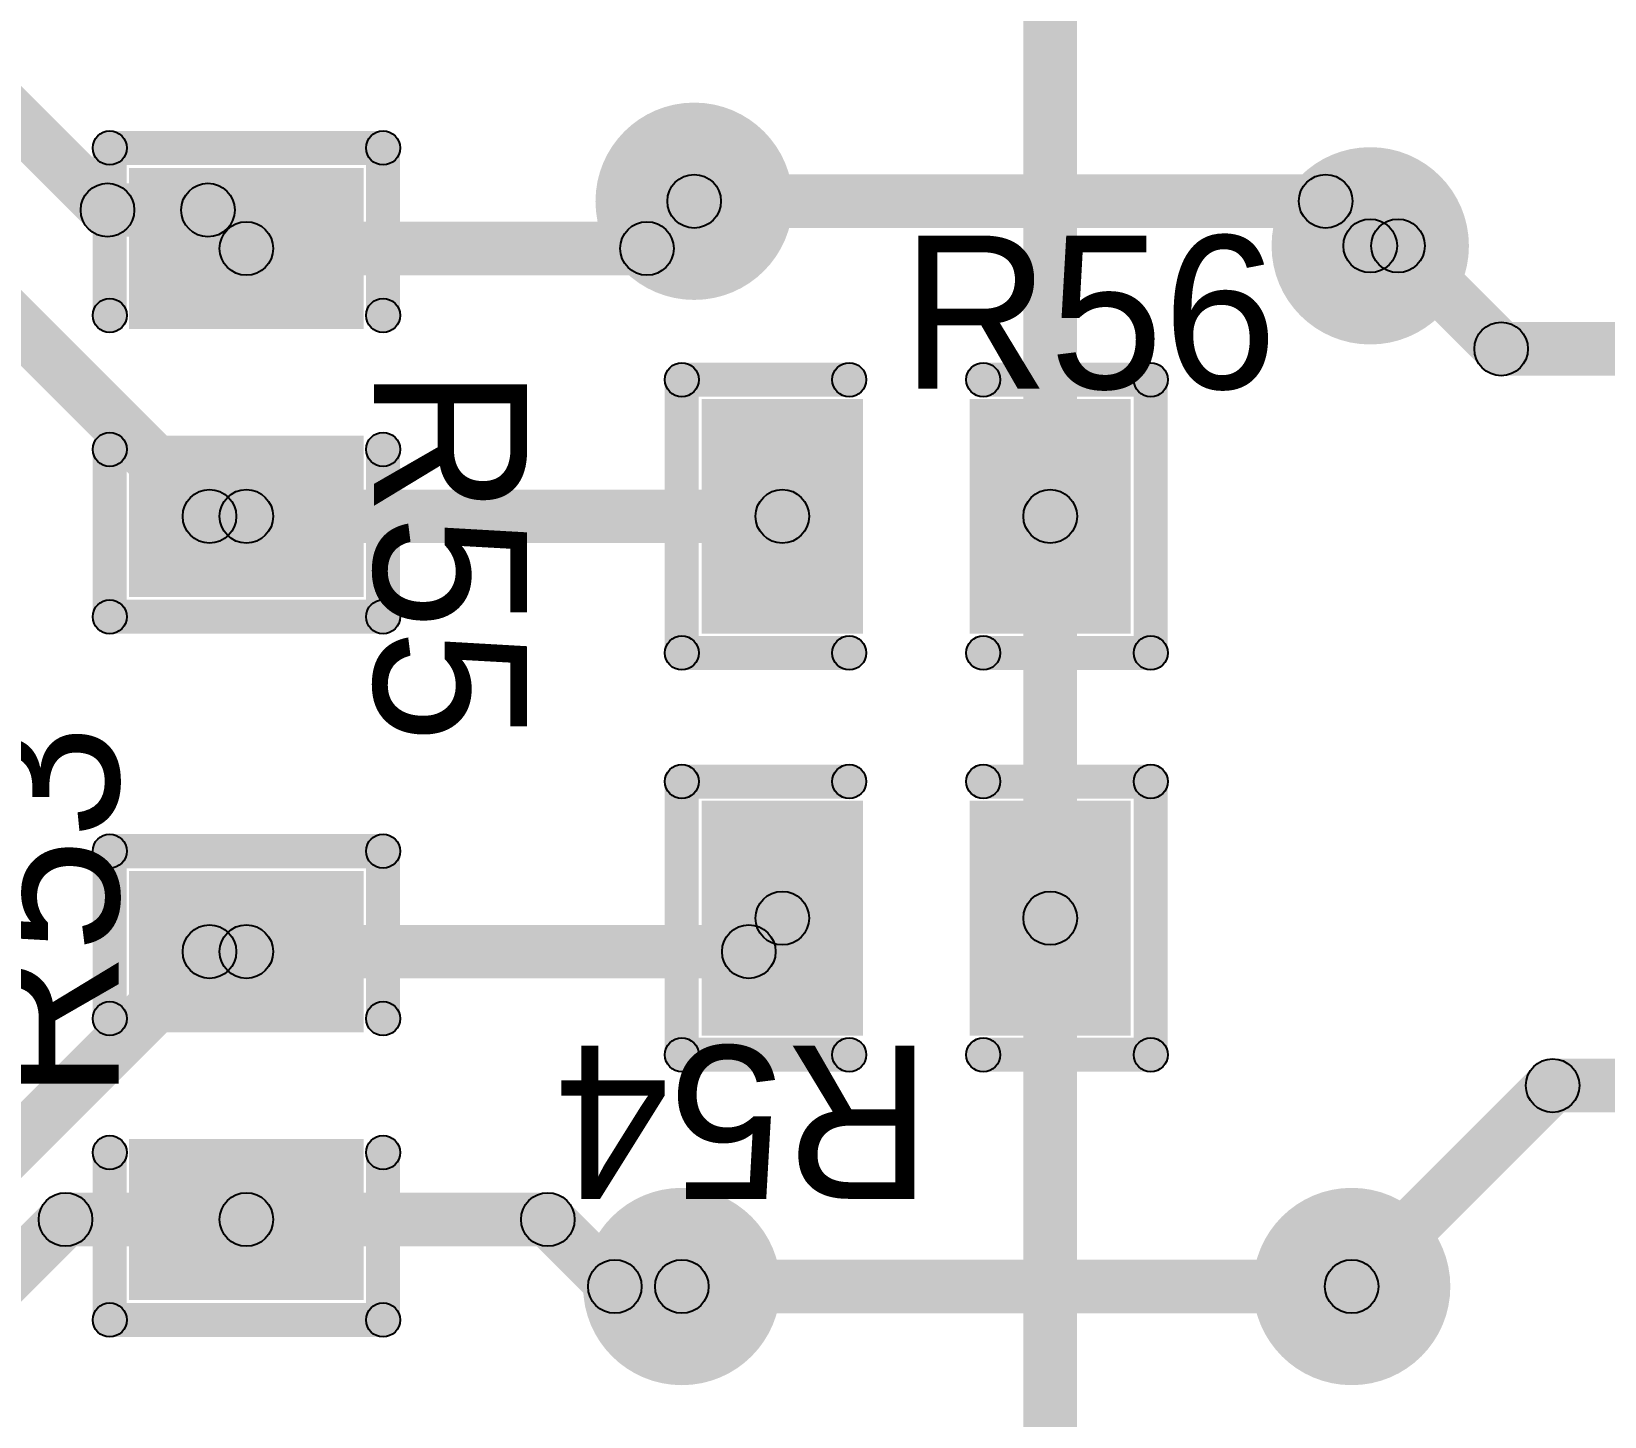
# Model space of a CAD drawing. Header units: millimetres. Extents: x 1.24 to 8.03, y 2.12 to 7.05.
# Drawn here: x 5.0845 to 5.5468, y 4.2334 to 4.6406 of the extents above; entities that cross this region are included whole.
import ezdxf

# ---------------------------------------------------------------- set-up
doc = ezdxf.new("R2010")
doc.units = ezdxf.units.MM
doc.header["$MEASUREMENT"] = 0
for name, color, linetype in [('BottomLayer', 5, 'Continuous'), ('BottomSolder', 6, 'Continuous'), ('TopLayer', 1, 'Continuous'), ('TopOverlay', 2, 'Continuous'), ('TopPaste', 8, 'Continuous'), ('TopSolder', 216, 'Continuous'), ('ViaHoleLayer', 16, 'Continuous')]:
    doc.layers.add(name, color=color, linetype=linetype)

# ---------------------------------------------------------------- blocks, each defined once
blk = doc.blocks.new('R0805_103')
at = {"layer": 'TopLayer'}
for points in [[(-0.05906, 0.03051), (-0.01969, 0.03051), (-0.01969, -0.03051), (-0.05906, -0.03051)], [(0.01969, 0.03051), (0.05906, 0.03051), (0.05906, -0.03051), (0.01969, -0.03051)]]:
    blk.add_hatch(color=1, dxfattribs=at).paths.add_polyline_path(points)
at = {"layer": 'TopOverlay'}
h = blk.add_hatch(color=2, dxfattribs=at)
edge = h.paths.add_edge_path()
edge.add_arc((-0.0689, 0.04016), 0.005, 0, 360)
h = blk.add_hatch(color=2, dxfattribs=at)
edge = h.paths.add_edge_path()
edge.add_arc((-0.0689, 0.04016), 0.005, 0, 360)
for points in [[(-0.0689, 0.03516), (-0.0689, 0.04516), (-0.01969, 0.04516), (-0.01969, 0.03516)], [(0.01969, 0.03516), (0.01969, 0.04516), (0.0689, 0.04516), (0.0689, 0.03516)], [(-0.0739, 0.04016), (-0.0639, 0.04016), (-0.0639, -0.04016), (-0.0739, -0.04016)], [(0.0639, 0.04016), (0.0739, 0.04016), (0.0739, -0.04016), (0.0639, -0.04016)], [(-0.0689, -0.04516), (-0.0689, -0.03516), (-0.01969, -0.03516), (-0.01969, -0.04516)], [(0.01969, -0.04516), (0.01969, -0.03516), (0.0689, -0.03516), (0.0689, -0.04516)]]:
    blk.add_hatch(color=2, dxfattribs=at).paths.add_polyline_path(points)
h = blk.add_hatch(color=2, dxfattribs=at)
edge = h.paths.add_edge_path()
edge.add_arc((-0.01969, 0.04016), 0.005, 0, 360)
h = blk.add_hatch(color=2, dxfattribs=at)
edge = h.paths.add_edge_path()
edge.add_arc((0.01969, 0.04016), 0.005, 0, 360)
h = blk.add_hatch(color=2, dxfattribs=at)
edge = h.paths.add_edge_path()
edge.add_arc((0.0689, 0.04016), 0.005, 0, 360)
h = blk.add_hatch(color=2, dxfattribs=at)
edge = h.paths.add_edge_path()
edge.add_arc((0.0689, 0.04016), 0.005, 0, 360)
h = blk.add_hatch(color=2, dxfattribs=at)
edge = h.paths.add_edge_path()
edge.add_arc((-0.0689, -0.04016), 0.005, 0, 360)
h = blk.add_hatch(color=2, dxfattribs=at)
edge = h.paths.add_edge_path()
edge.add_arc((-0.0689, -0.04016), 0.005, 0, 360)
h = blk.add_hatch(color=2, dxfattribs=at)
edge = h.paths.add_edge_path()
edge.add_arc((-0.01969, -0.04016), 0.005, 0, 360)
h = blk.add_hatch(color=2, dxfattribs=at)
edge = h.paths.add_edge_path()
edge.add_arc((0.01969, -0.04016), 0.005, 0, 360)
h = blk.add_hatch(color=2, dxfattribs=at)
edge = h.paths.add_edge_path()
edge.add_arc((0.0689, -0.04016), 0.005, 0, 360)
h = blk.add_hatch(color=2, dxfattribs=at)
edge = h.paths.add_edge_path()
edge.add_arc((0.0689, -0.04016), 0.005, 0, 360)
at = {"layer": 'TopPaste'}
for points in [[(-0.05906, 0.03051), (-0.01969, 0.03051), (-0.01969, -0.03051), (-0.05906, -0.03051)], [(0.01969, 0.03051), (0.05906, 0.03051), (0.05906, -0.03051), (0.01969, -0.03051)]]:
    blk.add_hatch(color=8, dxfattribs=at).paths.add_polyline_path(points)
at = {"layer": 'TopSolder'}
for points in [[(-0.06305, 0.03451), (-0.01569, 0.03451), (-0.01569, -0.03451), (-0.06305, -0.03451)], [(0.01569, 0.03451), (0.06305, 0.03451), (0.06305, -0.03451), (0.01569, -0.03451)]]:
    blk.add_hatch(color=216, dxfattribs=at).paths.add_polyline_path(points)
at = {"layer": 'TopOverlay'}
for centre in [(-0.0689, 0.04016), (-0.0689, 0.04016), (-0.01969, 0.04016), (0.01969, 0.04016), (0.0689, 0.04016), (0.0689, 0.04016), (-0.0689, -0.04016), (-0.0689, -0.04016), (-0.01969, -0.04016), (0.01969, -0.04016), (0.0689, -0.04016), (0.0689, -0.04016)]:
    blk.add_circle(centre, 0.005, dxfattribs=at)
blk = doc.blocks.new('R0805_104')
at = {"layer": 'TopLayer'}
for points in [[(-0.05906, 0.03051), (-0.01969, 0.03051), (-0.01969, -0.03051), (-0.05906, -0.03051)], [(0.01969, 0.03051), (0.05906, 0.03051), (0.05906, -0.03051), (0.01969, -0.03051)]]:
    blk.add_hatch(color=1, dxfattribs=at).paths.add_polyline_path(points)
at = {"layer": 'TopOverlay'}
h = blk.add_hatch(color=2, dxfattribs=at)
edge = h.paths.add_edge_path()
edge.add_arc((-0.0689, 0.04016), 0.005, 0, 360)
h = blk.add_hatch(color=2, dxfattribs=at)
edge = h.paths.add_edge_path()
edge.add_arc((-0.0689, 0.04016), 0.005, 0, 360)
for points in [[(-0.01969, 0.04516), (-0.01969, 0.03516), (-0.0689, 0.03516), (-0.0689, 0.04516)], [(0.0689, 0.04516), (0.0689, 0.03516), (0.01969, 0.03516), (0.01969, 0.04516)], [(-0.0639, -0.04016), (-0.0739, -0.04016), (-0.0739, 0.04016), (-0.0639, 0.04016)], [(0.0639, 0.04016), (0.0739, 0.04016), (0.0739, -0.04016), (0.0639, -0.04016)], [(-0.01969, -0.03516), (-0.01969, -0.04516), (-0.0689, -0.04516), (-0.0689, -0.03516)], [(0.0689, -0.03516), (0.0689, -0.04516), (0.01969, -0.04516), (0.01969, -0.03516)]]:
    blk.add_hatch(color=2, dxfattribs=at).paths.add_polyline_path(points)
h = blk.add_hatch(color=2, dxfattribs=at)
edge = h.paths.add_edge_path()
edge.add_arc((-0.01969, 0.04016), 0.005, 0, 360)
h = blk.add_hatch(color=2, dxfattribs=at)
edge = h.paths.add_edge_path()
edge.add_arc((0.01969, 0.04016), 0.005, 0, 360)
h = blk.add_hatch(color=2, dxfattribs=at)
edge = h.paths.add_edge_path()
edge.add_arc((0.0689, 0.04016), 0.005, 0, 360)
h = blk.add_hatch(color=2, dxfattribs=at)
edge = h.paths.add_edge_path()
edge.add_arc((0.0689, 0.04016), 0.005, 0, 360)
h = blk.add_hatch(color=2, dxfattribs=at)
edge = h.paths.add_edge_path()
edge.add_arc((-0.0689, -0.04016), 0.005, 0, 360)
h = blk.add_hatch(color=2, dxfattribs=at)
edge = h.paths.add_edge_path()
edge.add_arc((-0.0689, -0.04016), 0.005, 0, 360)
h = blk.add_hatch(color=2, dxfattribs=at)
edge = h.paths.add_edge_path()
edge.add_arc((-0.01969, -0.04016), 0.005, 0, 360)
h = blk.add_hatch(color=2, dxfattribs=at)
edge = h.paths.add_edge_path()
edge.add_arc((0.01969, -0.04016), 0.005, 0, 360)
h = blk.add_hatch(color=2, dxfattribs=at)
edge = h.paths.add_edge_path()
edge.add_arc((0.0689, -0.04016), 0.005, 0, 360)
h = blk.add_hatch(color=2, dxfattribs=at)
edge = h.paths.add_edge_path()
edge.add_arc((0.0689, -0.04016), 0.005, 0, 360)
at = {"layer": 'TopPaste'}
for points in [[(-0.05906, 0.03051), (-0.01969, 0.03051), (-0.01969, -0.03051), (-0.05906, -0.03051)], [(0.01969, 0.03051), (0.05906, 0.03051), (0.05906, -0.03051), (0.01969, -0.03051)]]:
    blk.add_hatch(color=8, dxfattribs=at).paths.add_polyline_path(points)
at = {"layer": 'TopSolder'}
for points in [[(-0.06305, 0.03451), (-0.01569, 0.03451), (-0.01569, -0.03451), (-0.06305, -0.03451)], [(0.01569, 0.03451), (0.06305, 0.03451), (0.06305, -0.03451), (0.01569, -0.03451)]]:
    blk.add_hatch(color=216, dxfattribs=at).paths.add_polyline_path(points)
at = {"layer": 'TopOverlay'}
for centre in [(-0.0689, 0.04016), (-0.0689, 0.04016), (-0.01969, 0.04016), (0.01969, 0.04016), (0.0689, 0.04016), (0.0689, 0.04016), (-0.0689, -0.04016), (-0.0689, -0.04016), (-0.01969, -0.04016), (0.01969, -0.04016), (0.0689, -0.04016), (0.0689, -0.04016)]:
    blk.add_circle(centre, 0.005, dxfattribs=at)
blk = doc.blocks.new('R0805_105')
at = {"layer": 'TopLayer'}
for points in [[(-0.05906, 0.03051), (-0.01969, 0.03051), (-0.01969, -0.03051), (-0.05906, -0.03051)], [(0.01969, 0.03051), (0.05906, 0.03051), (0.05906, -0.03051), (0.01969, -0.03051)]]:
    blk.add_hatch(color=1, dxfattribs=at).paths.add_polyline_path(points)
at = {"layer": 'TopOverlay'}
h = blk.add_hatch(color=2, dxfattribs=at)
edge = h.paths.add_edge_path()
edge.add_arc((-0.0689, 0.04016), 0.005, 0, 360)
h = blk.add_hatch(color=2, dxfattribs=at)
edge = h.paths.add_edge_path()
edge.add_arc((-0.0689, 0.04016), 0.005, 0, 360)
for points in [[(-0.01969, 0.04516), (-0.01969, 0.03516), (-0.0689, 0.03516), (-0.0689, 0.04516)], [(0.0689, 0.04516), (0.0689, 0.03516), (0.01969, 0.03516), (0.01969, 0.04516)], [(-0.0639, -0.04016), (-0.0739, -0.04016), (-0.0739, 0.04016), (-0.0639, 0.04016)], [(0.0739, -0.04016), (0.0639, -0.04016), (0.0639, 0.04016), (0.0739, 0.04016)], [(-0.01969, -0.03516), (-0.01969, -0.04516), (-0.0689, -0.04516), (-0.0689, -0.03516)], [(0.0689, -0.03516), (0.0689, -0.04516), (0.01969, -0.04516), (0.01969, -0.03516)]]:
    blk.add_hatch(color=2, dxfattribs=at).paths.add_polyline_path(points)
h = blk.add_hatch(color=2, dxfattribs=at)
edge = h.paths.add_edge_path()
edge.add_arc((-0.01969, 0.04016), 0.005, 0, 360)
h = blk.add_hatch(color=2, dxfattribs=at)
edge = h.paths.add_edge_path()
edge.add_arc((0.01969, 0.04016), 0.005, 0, 360)
h = blk.add_hatch(color=2, dxfattribs=at)
edge = h.paths.add_edge_path()
edge.add_arc((0.0689, 0.04016), 0.005, 0, 360)
h = blk.add_hatch(color=2, dxfattribs=at)
edge = h.paths.add_edge_path()
edge.add_arc((0.0689, 0.04016), 0.005, 0, 360)
h = blk.add_hatch(color=2, dxfattribs=at)
edge = h.paths.add_edge_path()
edge.add_arc((-0.0689, -0.04016), 0.005, 0, 360)
h = blk.add_hatch(color=2, dxfattribs=at)
edge = h.paths.add_edge_path()
edge.add_arc((-0.0689, -0.04016), 0.005, 0, 360)
h = blk.add_hatch(color=2, dxfattribs=at)
edge = h.paths.add_edge_path()
edge.add_arc((-0.01969, -0.04016), 0.005, 0, 360)
h = blk.add_hatch(color=2, dxfattribs=at)
edge = h.paths.add_edge_path()
edge.add_arc((0.01969, -0.04016), 0.005, 0, 360)
h = blk.add_hatch(color=2, dxfattribs=at)
edge = h.paths.add_edge_path()
edge.add_arc((0.0689, -0.04016), 0.005, 0, 360)
h = blk.add_hatch(color=2, dxfattribs=at)
edge = h.paths.add_edge_path()
edge.add_arc((0.0689, -0.04016), 0.005, 0, 360)
at = {"layer": 'TopPaste'}
for points in [[(-0.05906, 0.03051), (-0.01969, 0.03051), (-0.01969, -0.03051), (-0.05906, -0.03051)], [(0.01969, 0.03051), (0.05906, 0.03051), (0.05906, -0.03051), (0.01969, -0.03051)]]:
    blk.add_hatch(color=8, dxfattribs=at).paths.add_polyline_path(points)
at = {"layer": 'TopSolder'}
for points in [[(-0.06305, 0.03451), (-0.01569, 0.03451), (-0.01569, -0.03451), (-0.06305, -0.03451)], [(0.01569, 0.03451), (0.06305, 0.03451), (0.06305, -0.03451), (0.01569, -0.03451)]]:
    blk.add_hatch(color=216, dxfattribs=at).paths.add_polyline_path(points)
at = {"layer": 'TopOverlay'}
for centre in [(-0.0689, 0.04016), (-0.0689, 0.04016), (-0.01969, 0.04016), (0.01969, 0.04016), (0.0689, 0.04016), (0.0689, 0.04016), (-0.0689, -0.04016), (-0.0689, -0.04016), (-0.01969, -0.04016), (0.01969, -0.04016), (0.0689, -0.04016), (0.0689, -0.04016)]:
    blk.add_circle(centre, 0.005, dxfattribs=at)
blk = doc.blocks.new('R0805_106')
at = {"layer": 'TopLayer'}
for points in [[(-0.05906, 0.03051), (-0.01969, 0.03051), (-0.01969, -0.03051), (-0.05906, -0.03051)], [(0.01969, 0.03051), (0.05906, 0.03051), (0.05906, -0.03051), (0.01969, -0.03051)]]:
    blk.add_hatch(color=1, dxfattribs=at).paths.add_polyline_path(points)
at = {"layer": 'TopOverlay'}
h = blk.add_hatch(color=2, dxfattribs=at)
edge = h.paths.add_edge_path()
edge.add_arc((-0.0689, 0.04016), 0.005, 0, 360)
h = blk.add_hatch(color=2, dxfattribs=at)
edge = h.paths.add_edge_path()
edge.add_arc((-0.0689, 0.04016), 0.005, 0, 360)
for points in [[(-0.0689, 0.03516), (-0.0689, 0.04516), (-0.01969, 0.04516), (-0.01969, 0.03516)], [(0.01969, 0.03516), (0.01969, 0.04516), (0.0689, 0.04516), (0.0689, 0.03516)], [(-0.0739, 0.04016), (-0.0639, 0.04016), (-0.0639, -0.04016), (-0.0739, -0.04016)], [(0.0739, -0.04016), (0.0639, -0.04016), (0.0639, 0.04016), (0.0739, 0.04016)], [(-0.0689, -0.04516), (-0.0689, -0.03516), (-0.01969, -0.03516), (-0.01969, -0.04516)], [(0.01969, -0.04516), (0.01969, -0.03516), (0.0689, -0.03516), (0.0689, -0.04516)]]:
    blk.add_hatch(color=2, dxfattribs=at).paths.add_polyline_path(points)
h = blk.add_hatch(color=2, dxfattribs=at)
edge = h.paths.add_edge_path()
edge.add_arc((-0.01969, 0.04016), 0.005, 0, 360)
h = blk.add_hatch(color=2, dxfattribs=at)
edge = h.paths.add_edge_path()
edge.add_arc((0.01969, 0.04016), 0.005, 0, 360)
h = blk.add_hatch(color=2, dxfattribs=at)
edge = h.paths.add_edge_path()
edge.add_arc((0.0689, 0.04016), 0.005, 0, 360)
h = blk.add_hatch(color=2, dxfattribs=at)
edge = h.paths.add_edge_path()
edge.add_arc((0.0689, 0.04016), 0.005, 0, 360)
h = blk.add_hatch(color=2, dxfattribs=at)
edge = h.paths.add_edge_path()
edge.add_arc((-0.0689, -0.04016), 0.005, 0, 360)
h = blk.add_hatch(color=2, dxfattribs=at)
edge = h.paths.add_edge_path()
edge.add_arc((-0.0689, -0.04016), 0.005, 0, 360)
h = blk.add_hatch(color=2, dxfattribs=at)
edge = h.paths.add_edge_path()
edge.add_arc((-0.01969, -0.04016), 0.005, 0, 360)
h = blk.add_hatch(color=2, dxfattribs=at)
edge = h.paths.add_edge_path()
edge.add_arc((0.01969, -0.04016), 0.005, 0, 360)
h = blk.add_hatch(color=2, dxfattribs=at)
edge = h.paths.add_edge_path()
edge.add_arc((0.0689, -0.04016), 0.005, 0, 360)
h = blk.add_hatch(color=2, dxfattribs=at)
edge = h.paths.add_edge_path()
edge.add_arc((0.0689, -0.04016), 0.005, 0, 360)
at = {"layer": 'TopPaste'}
for points in [[(-0.05906, 0.03051), (-0.01969, 0.03051), (-0.01969, -0.03051), (-0.05906, -0.03051)], [(0.01969, 0.03051), (0.05906, 0.03051), (0.05906, -0.03051), (0.01969, -0.03051)]]:
    blk.add_hatch(color=8, dxfattribs=at).paths.add_polyline_path(points)
at = {"layer": 'TopSolder'}
for points in [[(-0.06305, 0.03451), (-0.01569, 0.03451), (-0.01569, -0.03451), (-0.06305, -0.03451)], [(0.01569, 0.03451), (0.06305, 0.03451), (0.06305, -0.03451), (0.01569, -0.03451)]]:
    blk.add_hatch(color=216, dxfattribs=at).paths.add_polyline_path(points)
at = {"layer": 'TopOverlay'}
for centre in [(-0.0689, 0.04016), (-0.0689, 0.04016), (-0.01969, 0.04016), (0.01969, 0.04016), (0.0689, 0.04016), (0.0689, 0.04016), (-0.0689, -0.04016), (-0.0689, -0.04016), (-0.01969, -0.04016), (0.01969, -0.04016), (0.0689, -0.04016), (0.0689, -0.04016)]:
    blk.add_circle(centre, 0.005, dxfattribs=at)

msp = doc.modelspace()

# ---------------------------------------------------------------- hatches: boundary and pattern name
at = {"layer": 'BottomLayer'}
h = msp.add_hatch(color=5, dxfattribs=at)
edge = h.paths.add_edge_path()
edge.add_arc((5.27923, 4.59064), 0.025, 0, 360)
h = msp.add_hatch(color=5, dxfattribs=at)
edge = h.paths.add_edge_path()
edge.add_arc((5.4779, 4.57754), 0.025, 0, 360)
h = msp.add_hatch(color=5, dxfattribs=at)
edge = h.paths.add_edge_path()
edge.add_arc((5.27923, 4.59064), 0.00787, 0, 360)
for points in [[(5.27923, 4.58277), (5.27923, 4.59852), (5.4648, 4.59852), (5.4648, 4.58277)], [(5.45924, 4.58508), (5.47037, 4.59621), (5.48347, 4.58311), (5.47233, 4.57198)], [(5.27559, 4.26378), (5.27559, 4.27953), (5.47244, 4.27953), (5.47244, 4.26378)]]:
    msp.add_hatch(color=5, dxfattribs=at).paths.add_polyline_path(points)
h = msp.add_hatch(color=5, dxfattribs=at)
edge = h.paths.add_edge_path()
edge.add_arc((5.4648, 4.59064), 0.00787, 0, 360)
h = msp.add_hatch(color=5, dxfattribs=at)
edge = h.paths.add_edge_path()
edge.add_arc((5.4648, 4.59064), 0.00787, 0, 360)
h = msp.add_hatch(color=5, dxfattribs=at)
edge = h.paths.add_edge_path()
edge.add_arc((5.4779, 4.57754), 0.00787, 0, 360)
h = msp.add_hatch(color=5, dxfattribs=at)
edge = h.paths.add_edge_path()
edge.add_arc((5.27559, 4.27165), 0.025, 0, 360)
h = msp.add_hatch(color=5, dxfattribs=at)
edge = h.paths.add_edge_path()
edge.add_arc((5.47244, 4.27165), 0.025, 0, 360)
h = msp.add_hatch(color=5, dxfattribs=at)
edge = h.paths.add_edge_path()
edge.add_arc((5.27559, 4.27165), 0.00787, 0, 360)
h = msp.add_hatch(color=5, dxfattribs=at)
edge = h.paths.add_edge_path()
edge.add_arc((5.47244, 4.27165), 0.00787, 0, 360)
at = {"layer": 'BottomSolder'}
h = msp.add_hatch(color=6, dxfattribs=at)
edge = h.paths.add_edge_path()
edge.add_arc((5.27923, 4.59064), 0.029, 0, 360)
h = msp.add_hatch(color=6, dxfattribs=at)
edge = h.paths.add_edge_path()
edge.add_arc((5.4779, 4.57754), 0.029, 0, 360)
h = msp.add_hatch(color=6, dxfattribs=at)
edge = h.paths.add_edge_path()
edge.add_arc((5.27559, 4.27165), 0.029, 0, 360)
h = msp.add_hatch(color=6, dxfattribs=at)
edge = h.paths.add_edge_path()
edge.add_arc((5.47244, 4.27165), 0.029, 0, 360)
at = {"layer": 'TopLayer'}
for points in [[(5.39173, 4.49803), (5.37598, 4.49803), (5.37598, 4.77362), (5.39173, 4.77362)], [(5.06892, 4.61483), (5.08006, 4.62596), (5.11239, 4.59363), (5.10125, 4.58249)], [(5.03463, 4.58908), (5.04576, 4.60021), (5.14238, 4.5036), (5.13124, 4.49246)], [(5.10682, 4.58019), (5.10682, 4.59594), (5.13635, 4.59594), (5.13635, 4.58019)], [(5.27092, 4.5712), (5.25979, 4.58234), (5.27366, 4.59621), (5.2848, 4.58508)], [(5.13078, 4.58249), (5.14192, 4.59363), (5.15321, 4.58234), (5.14207, 4.5712)], [(5.14764, 4.5689), (5.14764, 4.58465), (5.26536, 4.58465), (5.26536, 4.5689)], [(5.4779, 4.56967), (5.4779, 4.58542), (5.48606, 4.58542), (5.48606, 4.56967)], [(5.4805, 4.57198), (5.49163, 4.58311), (5.52193, 4.55281), (5.5108, 4.54168)], [(5.51636, 4.53937), (5.51636, 4.55512), (5.61024, 4.55512), (5.61024, 4.53937)], [(5.13681, 4.49016), (5.13681, 4.50591), (5.14764, 4.50591), (5.14764, 4.49016)], [(5.14764, 4.49016), (5.14764, 4.50591), (5.30512, 4.50591), (5.30512, 4.49016)], [(5.39173, 4.37992), (5.37598, 4.37992), (5.37598, 4.49803), (5.39173, 4.49803)], [(5.30084, 4.36451), (5.28971, 4.37565), (5.29955, 4.38549), (5.31069, 4.37435)], [(5.13681, 4.3622), (5.13681, 4.37795), (5.14764, 4.37795), (5.14764, 4.3622)], [(5.14764, 4.3622), (5.14764, 4.37795), (5.29528, 4.37795), (5.29528, 4.3622)], [(5.39173, 4.10433), (5.37598, 4.10433), (5.37598, 4.37992), (5.39173, 4.37992)], [(5.05561, 4.27774), (5.04447, 4.28887), (5.13124, 4.37565), (5.14238, 4.36451)], [(5.47801, 4.26609), (5.46687, 4.27722), (5.52593, 4.33628), (5.53706, 4.32514)], [(5.5315, 4.32283), (5.5315, 4.33858), (5.61024, 4.33858), (5.61024, 4.32283)], [(5.09448, 4.28346), (5.09448, 4.29921), (5.14764, 4.29921), (5.14764, 4.28346)], [(5.14764, 4.28346), (5.14764, 4.29921), (5.23622, 4.29921), (5.23622, 4.28346)], [(5.06627, 4.25199), (5.05514, 4.26313), (5.08892, 4.29691), (5.10005, 4.28577)], [(5.23065, 4.28577), (5.24179, 4.29691), (5.26147, 4.27722), (5.25034, 4.26609)], [(5.25591, 4.26378), (5.25591, 4.27953), (5.27559, 4.27953), (5.27559, 4.26378)]]:
    msp.add_hatch(color=1, dxfattribs=at).paths.add_polyline_path(points)
h = msp.add_hatch(color=1, dxfattribs=at)
edge = h.paths.add_edge_path()
edge.add_arc((5.27923, 4.59064), 0.025, 0, 360)
h = msp.add_hatch(color=1, dxfattribs=at)
edge = h.paths.add_edge_path()
edge.add_arc((5.4779, 4.57754), 0.025, 0, 360)
h = msp.add_hatch(color=1, dxfattribs=at)
edge = h.paths.add_edge_path()
edge.add_arc((5.10682, 4.58806), 0.00787, 0, 360)
h = msp.add_hatch(color=1, dxfattribs=at)
edge = h.paths.add_edge_path()
edge.add_arc((5.10682, 4.58806), 0.00787, 0, 360)
h = msp.add_hatch(color=1, dxfattribs=at)
edge = h.paths.add_edge_path()
edge.add_arc((5.13635, 4.58806), 0.00787, 0, 360)
h = msp.add_hatch(color=1, dxfattribs=at)
edge = h.paths.add_edge_path()
edge.add_arc((5.13635, 4.58806), 0.00787, 0, 360)
h = msp.add_hatch(color=1, dxfattribs=at)
edge = h.paths.add_edge_path()
edge.add_arc((5.27923, 4.59064), 0.00787, 0, 360)
h = msp.add_hatch(color=1, dxfattribs=at)
edge = h.paths.add_edge_path()
edge.add_arc((5.14764, 4.57677), 0.00787, 0, 360)
h = msp.add_hatch(color=1, dxfattribs=at)
edge = h.paths.add_edge_path()
edge.add_arc((5.14764, 4.57677), 0.00787, 0, 360)
h = msp.add_hatch(color=1, dxfattribs=at)
edge = h.paths.add_edge_path()
edge.add_arc((5.26536, 4.57677), 0.00787, 0, 360)
h = msp.add_hatch(color=1, dxfattribs=at)
edge = h.paths.add_edge_path()
edge.add_arc((5.26536, 4.57677), 0.00787, 0, 360)
h = msp.add_hatch(color=1, dxfattribs=at)
edge = h.paths.add_edge_path()
edge.add_arc((5.4779, 4.57754), 0.00787, 0, 360)
h = msp.add_hatch(color=1, dxfattribs=at)
edge = h.paths.add_edge_path()
edge.add_arc((5.48606, 4.57754), 0.00787, 0, 360)
h = msp.add_hatch(color=1, dxfattribs=at)
edge = h.paths.add_edge_path()
edge.add_arc((5.48606, 4.57754), 0.00787, 0, 360)
h = msp.add_hatch(color=1, dxfattribs=at)
edge = h.paths.add_edge_path()
edge.add_arc((5.51636, 4.54724), 0.00787, 0, 360)
h = msp.add_hatch(color=1, dxfattribs=at)
edge = h.paths.add_edge_path()
edge.add_arc((5.51636, 4.54724), 0.00787, 0, 360)
h = msp.add_hatch(color=1, dxfattribs=at)
edge = h.paths.add_edge_path()
edge.add_arc((5.13681, 4.49803), 0.00787, 0, 360)
h = msp.add_hatch(color=1, dxfattribs=at)
edge = h.paths.add_edge_path()
edge.add_arc((5.13681, 4.49803), 0.00787, 0, 360)
h = msp.add_hatch(color=1, dxfattribs=at)
edge = h.paths.add_edge_path()
edge.add_arc((5.14764, 4.49803), 0.00787, 0, 360)
h = msp.add_hatch(color=1, dxfattribs=at)
edge = h.paths.add_edge_path()
edge.add_arc((5.14764, 4.49803), 0.00787, 0, 360)
h = msp.add_hatch(color=1, dxfattribs=at)
edge = h.paths.add_edge_path()
edge.add_arc((5.30512, 4.49803), 0.00787, 0, 360)
h = msp.add_hatch(color=1, dxfattribs=at)
edge = h.paths.add_edge_path()
edge.add_arc((5.38386, 4.49803), 0.00787, 0, 360)
h = msp.add_hatch(color=1, dxfattribs=at)
edge = h.paths.add_edge_path()
edge.add_arc((5.38386, 4.49803), 0.00787, 0, 360)
h = msp.add_hatch(color=1, dxfattribs=at)
edge = h.paths.add_edge_path()
edge.add_arc((5.30512, 4.37992), 0.00787, 0, 360)
h = msp.add_hatch(color=1, dxfattribs=at)
edge = h.paths.add_edge_path()
edge.add_arc((5.38386, 4.37992), 0.00787, 0, 360)
h = msp.add_hatch(color=1, dxfattribs=at)
edge = h.paths.add_edge_path()
edge.add_arc((5.38386, 4.37992), 0.00787, 0, 360)
h = msp.add_hatch(color=1, dxfattribs=at)
edge = h.paths.add_edge_path()
edge.add_arc((5.13681, 4.37008), 0.00787, 0, 360)
h = msp.add_hatch(color=1, dxfattribs=at)
edge = h.paths.add_edge_path()
edge.add_arc((5.13681, 4.37008), 0.00787, 0, 360)
h = msp.add_hatch(color=1, dxfattribs=at)
edge = h.paths.add_edge_path()
edge.add_arc((5.14764, 4.37008), 0.00787, 0, 360)
h = msp.add_hatch(color=1, dxfattribs=at)
edge = h.paths.add_edge_path()
edge.add_arc((5.14764, 4.37008), 0.00787, 0, 360)
h = msp.add_hatch(color=1, dxfattribs=at)
edge = h.paths.add_edge_path()
edge.add_arc((5.29528, 4.37008), 0.00787, 0, 360)
h = msp.add_hatch(color=1, dxfattribs=at)
edge = h.paths.add_edge_path()
edge.add_arc((5.29528, 4.37008), 0.00787, 0, 360)
h = msp.add_hatch(color=1, dxfattribs=at)
edge = h.paths.add_edge_path()
edge.add_arc((5.5315, 4.33071), 0.00787, 0, 360)
h = msp.add_hatch(color=1, dxfattribs=at)
edge = h.paths.add_edge_path()
edge.add_arc((5.5315, 4.33071), 0.00787, 0, 360)
h = msp.add_hatch(color=1, dxfattribs=at)
edge = h.paths.add_edge_path()
edge.add_arc((5.09448, 4.29134), 0.00787, 0, 360)
h = msp.add_hatch(color=1, dxfattribs=at)
edge = h.paths.add_edge_path()
edge.add_arc((5.09448, 4.29134), 0.00787, 0, 360)
h = msp.add_hatch(color=1, dxfattribs=at)
edge = h.paths.add_edge_path()
edge.add_arc((5.14764, 4.29134), 0.00787, 0, 360)
h = msp.add_hatch(color=1, dxfattribs=at)
edge = h.paths.add_edge_path()
edge.add_arc((5.14764, 4.29134), 0.00787, 0, 360)
h = msp.add_hatch(color=1, dxfattribs=at)
edge = h.paths.add_edge_path()
edge.add_arc((5.23622, 4.29134), 0.00787, 0, 360)
h = msp.add_hatch(color=1, dxfattribs=at)
edge = h.paths.add_edge_path()
edge.add_arc((5.23622, 4.29134), 0.00787, 0, 360)
h = msp.add_hatch(color=1, dxfattribs=at)
edge = h.paths.add_edge_path()
edge.add_arc((5.27559, 4.27165), 0.025, 0, 360)
h = msp.add_hatch(color=1, dxfattribs=at)
edge = h.paths.add_edge_path()
edge.add_arc((5.47244, 4.27165), 0.025, 0, 360)
h = msp.add_hatch(color=1, dxfattribs=at)
edge = h.paths.add_edge_path()
edge.add_arc((5.25591, 4.27165), 0.00787, 0, 360)
h = msp.add_hatch(color=1, dxfattribs=at)
edge = h.paths.add_edge_path()
edge.add_arc((5.25591, 4.27165), 0.00787, 0, 360)
h = msp.add_hatch(color=1, dxfattribs=at)
edge = h.paths.add_edge_path()
edge.add_arc((5.27559, 4.27165), 0.00787, 0, 360)
h = msp.add_hatch(color=1, dxfattribs=at)
edge = h.paths.add_edge_path()
edge.add_arc((5.47244, 4.27165), 0.00787, 0, 360)
at = {"layer": 'TopSolder'}
h = msp.add_hatch(color=216, dxfattribs=at)
edge = h.paths.add_edge_path()
edge.add_arc((5.27923, 4.59064), 0.029, 0, 360)
h = msp.add_hatch(color=216, dxfattribs=at)
edge = h.paths.add_edge_path()
edge.add_arc((5.4779, 4.57754), 0.029, 0, 360)
h = msp.add_hatch(color=216, dxfattribs=at)
edge = h.paths.add_edge_path()
edge.add_arc((5.27559, 4.27165), 0.029, 0, 360)
h = msp.add_hatch(color=216, dxfattribs=at)
edge = h.paths.add_edge_path()
edge.add_arc((5.47244, 4.27165), 0.029, 0, 360)
at = {"layer": 'ViaHoleLayer'}
h = msp.add_hatch(color=16, dxfattribs=at)
edge = h.paths.add_edge_path()
edge.add_arc((5.27923, 4.59064), 0.014, 0, 360)
h = msp.add_hatch(color=16, dxfattribs=at)
edge = h.paths.add_edge_path()
edge.add_arc((5.4779, 4.57754), 0.014, 0, 360)
h = msp.add_hatch(color=16, dxfattribs=at)
edge = h.paths.add_edge_path()
edge.add_arc((5.27559, 4.27165), 0.014, 0, 360)
h = msp.add_hatch(color=16, dxfattribs=at)
edge = h.paths.add_edge_path()
edge.add_arc((5.47244, 4.27165), 0.014, 0, 360)

# ---------------------------------------------------------------- linework, layer by layer
at = {"layer": 'BottomLayer'}
for centre in [(5.27923, 4.59064), (5.4648, 4.59064), (5.4648, 4.59064), (5.4779, 4.57754), (5.27559, 4.27165), (5.47244, 4.27165)]:
    msp.add_circle(centre, 0.00787, dxfattribs=at)
at = {"layer": 'TopLayer'}
for centre in [(5.10682, 4.58806), (5.10682, 4.58806), (5.13635, 4.58806), (5.13635, 4.58806), (5.27923, 4.59064), (5.14764, 4.57677), (5.14764, 4.57677), (5.26536, 4.57677), (5.26536, 4.57677), (5.4779, 4.57754), (5.48606, 4.57754), (5.48606, 4.57754), (5.51636, 4.54724), (5.51636, 4.54724), (5.13681, 4.49803), (5.13681, 4.49803), (5.14764, 4.49803), (5.14764, 4.49803), (5.30512, 4.49803), (5.38386, 4.49803), (5.38386, 4.49803), (5.30512, 4.37992), (5.38386, 4.37992), (5.38386, 4.37992), (5.13681, 4.37008), (5.13681, 4.37008), (5.14764, 4.37008), (5.14764, 4.37008), (5.29528, 4.37008), (5.29528, 4.37008), (5.5315, 4.33071), (5.5315, 4.33071), (5.09448, 4.29134), (5.09448, 4.29134), (5.14764, 4.29134), (5.14764, 4.29134), (5.23622, 4.29134), (5.23622, 4.29134), (5.25591, 4.27165), (5.25591, 4.27165), (5.27559, 4.27165), (5.47244, 4.27165)]:
    msp.add_circle(centre, 0.00787, dxfattribs=at)

# ---------------------------------------------------------------- block references
for name, p, rotation in [('R0805_105', (5.14764, 4.5374), 270), ('R0805_104', (5.34449, 4.37992), 180), ('R0805_103', (5.14764, 4.33071), 90)]:
    msp.add_blockref(name, p, dxfattribs=dict(rotation=rotation))
msp.add_blockref('R0805_106', (5.34449, 4.49803))

# ---------------------------------------------------------------- texts
at = {"layer": 'TopOverlay'}
msp.add_text('R56', height=0.045, dxfattribs=at).set_placement((5.34012, 4.53553))
for s, rotation, p in [('R55', 270, (5.18514, 4.54177)), ('R53', 90, (5.11014, 4.32634)), ('R54', 180, (5.34886, 4.34242))]:
    msp.add_text(s, height=0.045, rotation=rotation, dxfattribs=at).set_placement(p)

doc.saveas('drawing.dxf')
